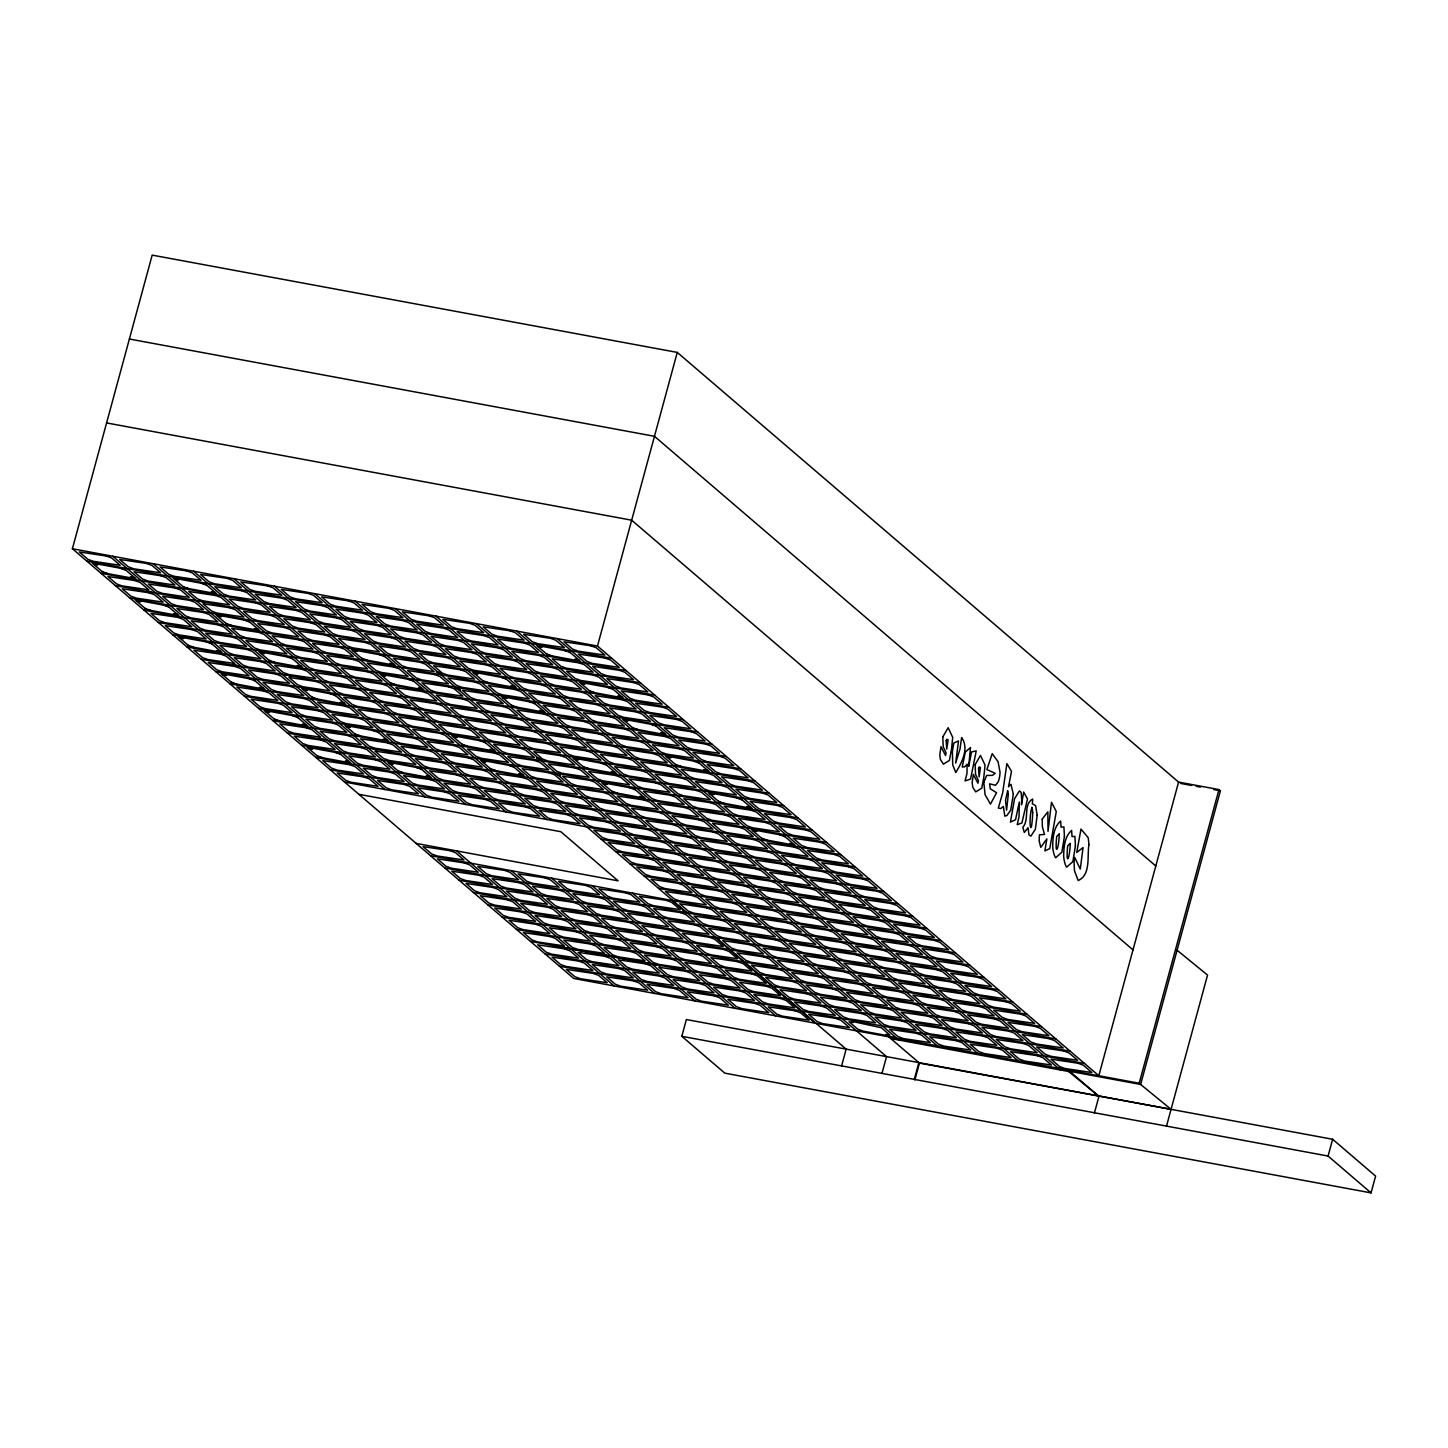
<?xml version="1.0" encoding="UTF-8"?>
<svg xmlns="http://www.w3.org/2000/svg" width="1448" height="1448" viewBox="0 0 1448 1448"><rect width="100%" height="100%" fill="white"/><g stroke="black" fill="none" stroke-linecap="round" stroke-linejoin="round"><path stroke-width="1.5" d="M1067.936 1070.977L1140.626 1084.461L1139.196 1083.231L573.734 978.468L72.4 548.756L152.185 255.119L677.266 352.407L1178.582 782.101L1218.981 789.576L1220.411 790.807L1140.626 1084.461L1171.07 1109.331L919.426 1063.104L885.904 1034.379L889.959 1035.121L881.361 1027.754L851.659 1021.293L853.089 1022.523L849.053 1021.763L857.632 1029.13L863.117 1031.121L887.353 1035.61M1178.582 782.101L1098.815 1075.737L597.481 646.043L677.266 352.407M681.827 1036.315L686.37 1019.537L1332.631 1139.268L1375.6 1176.102L1371.039 1192.88L724.796 1073.149L681.827 1036.315L1328.069 1156.047L1371.039 1192.88M841.596 1065.927L846.139 1049.13L314.741 593.662M881.977 1073.402L886.538 1056.624L355.14 601.155M914.303 1079.394L918.865 1062.615M914.865 1079.882L919.426 1063.104M1094.38 1113.132L1098.941 1096.353L1070.289 1071.81L890.792 1038.542M1139.196 1083.231L1218.981 789.576M1166.509 1126.11L1207.542 975.101L1177.097 950.214M1328.069 1156.047L1332.631 1139.268M129.379 339.013L654.46 436.301L1155.794 865.995M106.591 422.925L631.672 520.194L1133.006 949.888M72.4 548.756L597.481 646.043M86.717 561.046L611.798 658.333M93.631 564.249L97.668 564.991L96.238 563.761M125.94 570.24L120.474 568.25M174.412 579.218L178.448 579.96L177.018 578.729M206.72 585.191L201.254 583.218M537.932 646.568L541.968 647.31L540.538 646.08M570.24 652.541L564.774 650.568M102.229 571.616L107.695 573.589M134.537 577.589L130.501 576.847L131.931 578.078M183.009 586.585L188.475 588.558M215.318 592.558L211.281 591.816L212.711 593.046M546.511 653.935L551.996 655.908M578.838 659.908L574.784 659.166L576.232 660.397M101.052 573.317L626.133 670.605M115.369 585.589L640.45 682.877M1180.572 783.422L1191.65 785.486M1196.066 786.3L1200.501 787.115M1213.768 789.576L1220.411 790.807M129.687 597.879L654.768 695.149M136.601 601.083L140.637 601.825L139.207 600.594M168.909 607.056L163.443 605.083M217.381 616.052L221.417 616.794L219.987 615.563M249.689 622.025L244.223 620.052M580.901 683.402L584.938 684.144L583.508 682.913M613.21 689.375L607.744 687.402M145.198 608.45L150.664 610.423M177.507 614.423L173.47 613.681L174.9 614.911M225.978 623.4L231.445 625.391M258.287 629.391L254.251 628.649L255.681 629.88M589.481 690.768L594.965 692.741M621.807 696.741L617.771 695.999L619.201 697.23M144.022 610.151L669.103 707.439M352.878 650.767L356.914 651.51L355.484 650.297M385.186 656.759L379.72 654.786M474.039 673.211L478.093 673.972L476.645 672.741M506.366 679.202L500.881 677.23M361.475 658.134L366.941 660.107M393.784 664.125L389.747 663.383L391.177 664.596M482.636 680.578L488.121 682.569M514.945 686.569L510.909 685.827L512.339 687.058M158.339 622.423L683.42 719.71M172.674 634.695L697.737 731.982M179.57 637.898L183.606 638.659L182.177 637.428M211.879 643.889L206.412 641.916M260.35 652.867L264.387 653.627L262.957 652.396M292.659 658.858L287.193 656.885M381.53 675.329L385.566 676.071L384.136 674.84M413.838 681.302L408.372 679.329M502.691 697.773L506.728 698.515L505.298 697.303M535 703.764L529.534 701.791M623.871 720.217L627.907 720.977L626.477 719.746M656.179 726.208L650.713 724.235M188.168 645.265L193.634 647.256M220.476 651.256L216.44 650.514L217.87 651.745M268.948 660.234L274.414 662.225M301.256 666.225L297.22 665.483L298.65 666.714M390.109 682.696L395.594 684.669M422.436 688.669L418.4 687.927L419.829 689.158M511.289 705.14L516.755 707.113M543.597 711.131L539.561 710.371L540.991 711.601M632.468 727.584L637.934 729.575M664.777 733.575L660.74 732.833L662.17 734.064M186.991 646.985L712.072 744.272M201.308 659.256L726.389 756.544M215.643 671.528L740.706 768.816M222.54 674.732L226.576 675.492L225.146 674.261M254.848 680.723L249.382 678.75M303.32 689.701L307.356 690.461L305.926 689.23M335.628 695.692L330.162 693.719M666.84 757.051L670.876 757.811L669.447 756.58M699.149 763.042L693.683 761.069M231.137 682.099L236.603 684.09M263.446 688.09L259.409 687.347L260.839 688.578M311.917 697.067L317.384 699.04M344.226 703.058L340.19 702.316L341.619 703.529M675.438 764.417L680.904 766.39M707.746 770.408L703.71 769.666L705.14 770.879M229.96 683.818L755.041 781.087M244.278 696.09L769.359 793.377M453.134 736.706L457.188 737.466L455.74 736.236M485.46 742.697L479.976 740.724M574.313 759.168L578.349 759.91L576.919 758.68M606.621 765.141L601.155 763.168M461.731 744.073L467.215 746.046M494.039 750.064L490.003 749.322L491.433 750.535M582.911 766.517L588.377 768.508M615.219 772.508L611.183 771.766L612.613 772.997M258.613 708.362L783.694 805.649M265.509 711.565L269.545 712.326L268.115 711.095M297.817 717.556L292.351 715.584M346.289 726.534L350.326 727.276L348.896 726.063M378.598 732.525L373.132 730.552M709.81 793.884L713.846 794.626L712.416 793.414M742.118 799.875L736.652 797.902M274.106 718.932L279.573 720.905M306.415 724.923L302.379 724.181L303.808 725.394M354.887 733.901L360.353 735.874M387.195 739.892L383.159 739.15L384.589 740.362M718.407 801.251L723.873 803.224M750.716 807.242L746.679 806.5L748.109 807.712M272.93 720.651L798.011 817.921M481.786 761.268L485.822 762.01L484.392 760.779M514.094 767.259L508.628 765.268M602.965 783.712L607.002 784.454L605.572 783.241M635.274 789.703L629.808 787.73M490.383 768.635L495.849 770.608M522.692 774.608L518.656 773.865L520.085 775.096M611.563 791.079L617.029 793.052M643.871 797.07L639.835 796.309L641.265 797.54M287.247 732.923L812.328 830.211M301.582 745.195L826.663 842.483M308.478 748.399L312.515 749.141L311.085 747.928M340.805 754.39L335.321 752.417M389.259 763.368L393.295 764.11L391.865 762.897M421.585 769.359L416.101 767.386M752.779 830.718L756.815 831.46L755.385 830.247M785.087 836.709L779.621 834.736M317.076 755.766L322.542 757.738M349.384 761.757L345.348 760.996L346.778 762.227M397.856 770.734L403.322 772.707M430.165 776.725L426.128 775.965L427.558 777.196M761.376 838.084L766.843 840.057M793.685 844.075L789.649 843.315L791.079 844.546M315.899 757.467L840.98 854.754M330.234 769.757L855.297 867.026M344.552 782.029L869.633 879.316M358.869 794.3L560.829 831.713L618.115 880.837L416.173 843.406M601.21 839.207L883.95 891.588M615.545 851.478L898.285 903.86M629.862 863.768L912.602 916.15M644.197 876.04L926.919 928.421M658.514 888.312L941.254 940.693M430.49 855.696L955.571 952.983M444.826 867.967L969.889 965.255M459.143 880.239L984.224 977.527M473.46 892.529L998.541 989.799M487.795 904.801L1012.858 1002.088M502.112 917.073L1027.193 1014.36M516.429 929.345L1041.51 1026.632M530.475 941.381L1055.845 1038.922M545.082 953.906L1070.163 1051.194M559.399 966.178L1084.48 1063.466M888.203 1036.334L896.276 1037.836M1057.836 1067.773L1065.927 1069.276L1098.941 1096.353M557.082 638.568L1060.425 1069.982M516.701 631.075L1018.035 1060.787M476.301 623.599L977.635 1053.293M435.92 616.106L937.254 1045.818M395.521 608.631L898.864 1040.044M687.963 913.018L682.678 910.104L685.538 912.566M716.615 937.58L719.475 940.024L714.19 937.128M672.035 900.439L683.492 910.267M717.864 939.734L815.26 1023.211M274.36 586.187L546.511 819.441M632.45 893.108L775.676 1015.881M233.961 578.693L506.112 811.966M592.051 885.615L735.294 1008.387M193.58 571.218L465.731 804.473M551.67 878.14L651.365 963.59M652.215 964.332L694.895 1000.912M153.18 563.725L425.332 796.997M511.271 870.664L610.966 956.096M611.834 956.838L654.514 993.437M112.799 556.249L384.933 789.504M456.554 850.899L614.115 985.943M1032.714 812.437C1031.428 842.646 1027.935 820.31 1031.971 807.151L1032.714 812.437M967.101 764.363L966.993 773.504L965.02 780.961L970.576 779.06L976.224 750.897L971.572 751.928L968.712 766.318L970.486 747.53L965.255 752.091L962.25 767.024L964.64 766.825L967.101 764.363M1013.329 794.119L1010.74 810.138L1006.903 815.55L1004.822 816.129L1003.392 806.427L1000.858 808.545L998.324 808.147L1002.65 792.907L1006.903 763.621L1011.519 771.44L1008.478 786.825L1010.921 784.219L1013.329 794.119M1042.216 819.115L1042.361 826.645L1044.497 834.446L1039.411 834.79L1039.157 840.98L1040.786 847.351L1046.868 838.881L1044.877 850.845L1049.764 848.582L1056.28 811.532L1051.501 802.246L1048.026 831.405L1047.845 811.821L1042.216 819.115M1088.95 844.546C1086.923 856.094 1091.159 874.755 1078.181 880.547L1074.47 870.755L1074.054 862.139L1074.688 857.433L1080.28 869.053L1083.068 847.569L1076.733 852.456L1080.986 829.071L1088.244 837.777L1088.95 844.546M1008.315 794.228L1006.577 810.12L1005.527 800.364L1007.663 790.662L1008.315 794.228M942.775 736.96L943.227 746.679L946.069 752.87L945.562 755.512L940.983 746.679L939.788 754.987L940.458 759.603L943.39 764.146L949.399 760.453L951.463 749.557L952.712 737.394L948.15 727.711L942.775 736.96M975.119 764.689L975.572 774.409L978.432 780.599L977.907 783.241L973.346 774.409L972.133 782.716L972.803 787.332L975.735 791.875L981.762 788.183L983.807 777.286L985.056 765.123L980.495 755.44L975.119 764.689M1021.691 799.567L1021.474 804.798L1023.664 792.038L1027.483 798.988L1021.89 822.971L1017.184 824.708L1019.048 816.672L1019.302 802.065L1015.537 819.731L1010.433 822.084L1014.541 798.663L1019.483 790.898L1021.148 792.4L1021.691 799.567M1059.176 834.03C1059.303 846.827 1054.596 859.804 1056.678 836.419L1059.176 834.03M1070.144 843.442C1070.289 856.257 1065.565 869.216 1067.665 845.831L1070.144 843.442M1037.184 815.152L1035.374 829.215L1030.904 836.111L1028.967 834.953L1028.08 827.785L1024.315 832.437L1022.831 827.333C1029.836 819.242 1022.759 804.364 1032.75 799.061L1032.333 803.731L1035.61 805.685L1037.184 815.152M952.368 751.385L952.73 764.852L955.752 772.526C961.888 762.644 969.364 748.435 961.617 737.521L960.006 748.978L955.644 763.096L958.522 740.924L953.798 743.041L952.368 751.385M1064.425 836.419L1061.873 852.239L1055.574 857.795A30.806 11.602 -79.5 0 1 1052.696 846.754C1052.805 837.976 1053.547 827.116 1060.624 821.034L1061.058 827.188L1063.918 826.935L1064.425 836.419M1075.411 845.831L1072.859 861.651L1066.561 867.207A30.806 11.602 -79.5 0 1 1063.665 856.166C1063.791 847.388 1064.533 836.528 1071.611 830.446L1072.045 836.6L1074.905 836.347L1075.411 845.831M983.807 782.445L985.092 794.717L990.486 804.111L996.568 792.689L990.269 788.834L989.581 783.821L995.518 785.305L998.233 781.793A11.512 4.344 -79.5 0 0 1000.025 772.218L998.07 761.739L992.224 753.648L986.884 769.576L995.192 773.322L992.332 775.404L986.649 775.44L983.807 782.445M946.178 740.652L946.757 749.141L948.114 739.801L946.829 739.24L946.178 740.652M978.522 768.381L979.12 776.87L980.459 767.531L979.192 766.969L978.522 768.381M106.138 555.978L79.296 551.96L87.894 559.326L93.378 561.317L120.202 565.317L111.623 557.951L106.138 555.978M146.538 563.453L119.695 559.453L128.293 566.82L133.759 568.793L160.601 572.811L152.004 565.444L146.538 563.453M186.919 570.946L160.076 566.928L168.674 574.295L174.158 576.286L201 580.286L192.403 572.919L186.919 570.946M227.318 578.422L200.476 574.422L209.073 581.788L214.539 583.761L241.382 587.779L232.784 580.413L227.318 578.422M267.699 585.915L240.875 581.897L249.454 589.264L254.939 591.236L281.781 595.255L273.183 587.888L267.699 585.915M308.098 593.39L281.256 589.39L289.853 596.757L295.32 598.73L322.162 602.73L313.564 595.363L308.098 593.39M348.497 600.884L321.655 596.866L330.234 604.232L335.719 606.205L362.561 610.223L353.964 602.857L348.497 600.884M388.878 608.359L362.036 604.359L370.634 611.726L376.1 613.699L402.942 617.699L394.345 610.332L388.878 608.359M429.278 615.852L402.435 611.834L411.015 619.201L416.499 621.174L443.341 625.192L434.744 617.825L429.278 615.852M469.659 623.328L442.817 619.31L451.414 626.676L456.88 628.667L483.723 632.667L475.125 625.301L469.659 623.328M510.058 630.821L483.216 626.803L491.795 634.17L497.279 636.143L524.122 640.161L515.524 632.794L510.058 630.821M550.439 638.296L523.597 634.278L532.194 641.645L537.661 643.636L564.503 647.636L555.905 640.269L550.439 638.296M590.838 645.772L563.996 641.772L572.594 649.138L578.06 651.111L604.902 655.13L596.304 647.763L590.838 645.772M124.51 569.01L92.201 563.019L103.659 572.847L135.967 578.82L124.51 569.01M160.855 575.743L134.012 571.725L142.61 579.091L148.076 581.064L174.918 585.082L166.339 577.716L160.855 575.743M205.29 583.978L172.982 577.987L184.439 587.798L216.748 593.789L205.29 583.978M241.635 590.712L214.793 586.693L223.39 594.06L228.856 596.033L255.699 600.051L247.119 592.684L241.635 590.712M282.034 598.187L255.192 594.187L263.789 601.554L269.256 603.526L296.098 607.526L287.5 600.16L282.034 598.187M322.415 605.68L295.573 601.662L304.171 609.029L309.655 611.002L336.479 615.02L327.9 607.653L322.415 605.68M362.815 613.156L335.972 609.137L344.57 616.504L350.036 618.495L376.878 622.495L368.281 615.129L362.815 613.156M403.196 620.631L376.353 616.631L384.951 623.998L390.435 625.97L417.277 629.989L408.68 622.622L403.196 620.631M443.595 628.124L416.752 624.106L425.35 631.473L430.816 633.446L457.659 637.464L449.061 630.097L443.595 628.124M483.976 635.6L457.152 631.6L465.731 638.966L471.215 640.939L498.058 644.957L489.46 637.591L483.976 635.6M524.375 643.093L497.533 639.075L506.13 646.442L511.596 648.414L538.439 652.433L529.841 645.066L524.375 643.093M568.811 651.329L536.484 645.337L547.959 655.148L580.268 661.139L568.811 651.329M605.155 658.062L578.313 654.044L586.911 661.41L592.377 663.383L619.219 667.401L610.622 660.035L605.155 658.062M134.791 580.539L107.948 576.521L116.546 583.888L122.012 585.861L148.854 589.879L140.257 582.512L134.791 580.539M175.19 588.015L148.348 583.996L156.945 591.363L162.411 593.354L189.254 597.354L180.656 589.988L175.19 588.015M215.571 595.508L188.729 591.49L197.326 598.857L202.792 600.83L229.635 604.848L221.037 597.481L215.571 595.508M255.97 602.983L229.128 598.965L237.725 606.332L243.192 608.323L270.034 612.323L261.436 604.956L255.97 602.983M296.351 610.459L269.509 606.459L278.107 613.825L283.573 615.798L310.415 619.816L301.817 612.45L296.351 610.459M336.751 617.952L309.908 613.934L318.506 621.301L323.972 623.274L350.814 627.292L342.217 619.925L336.751 617.952M377.132 625.427L350.289 621.427L358.887 628.794L364.353 630.767L391.195 634.767L382.616 627.4L377.132 625.427M417.531 632.921L390.688 628.903L399.286 636.269L404.752 638.242L431.594 642.26L422.997 634.894L417.531 632.921M457.912 640.396L431.07 636.396L439.667 643.763L445.133 645.736L471.976 649.736L463.396 642.369L457.912 640.396M498.311 647.889L471.469 643.871L480.066 651.238L485.533 653.211L512.375 657.229L503.777 649.862L498.311 647.889M538.692 655.365L511.85 651.365L520.447 658.713L525.932 660.704L552.756 664.704L544.176 657.338L538.692 655.365M579.091 662.858L552.249 658.84L560.847 666.207L566.313 668.18L593.155 672.198L584.558 664.831L579.091 662.858M619.472 670.334L592.63 666.315L601.228 673.682L606.712 675.673L633.554 679.673L624.957 672.306L619.472 670.334M151.008 591.725L146.972 590.965L152.438 592.938L151.008 591.725M203.516 601.445L199.48 600.703L204.946 602.676L203.516 601.445M577.119 670.659L573.082 669.917L578.567 671.89L577.119 670.659M149.108 592.811L122.284 588.793L130.863 596.16L136.347 598.133L163.19 602.151L154.592 594.784L149.108 592.811M189.507 600.286L162.665 596.286L171.262 603.653L176.728 605.626L203.571 609.644L194.973 602.278L189.507 600.286M229.906 607.78L203.064 603.762L211.643 611.128L217.128 613.101L243.97 617.12L235.372 609.753L229.906 607.78M270.287 615.255L243.445 611.255L252.043 618.622L257.509 620.595L284.351 624.595L275.753 617.228L270.287 615.255M310.687 622.749L283.844 618.73L292.424 626.097L297.908 628.07L324.75 632.088L316.153 624.721L310.687 622.749M351.068 630.224L324.225 626.224L332.823 633.591L338.289 635.563L365.131 639.564L356.534 632.197L351.068 630.224M391.467 637.717L364.625 633.699L373.204 641.066L378.688 643.039L405.531 647.057L396.933 639.69L391.467 637.717M431.848 645.193L405.006 641.174L413.603 648.541L419.069 650.532L445.912 654.532L437.314 647.166L431.848 645.193M472.247 652.668L445.405 648.668L454.002 656.034L459.469 658.007L486.311 662.026L477.713 654.659L472.247 652.668M512.628 660.161L485.786 656.143L494.383 663.51L499.85 665.501L526.692 669.501L518.094 662.134L512.628 660.161M553.027 667.637L526.185 663.636L534.783 671.003L540.249 672.976L567.091 676.994L558.494 669.628L553.027 667.637M593.409 675.13L566.566 671.112L575.164 678.479L580.63 680.451L607.472 684.47L598.893 677.103L593.409 675.13M633.808 682.605L606.965 678.605L615.563 685.972L621.029 687.945L647.871 691.945L639.274 684.578L633.808 682.605M167.479 605.843L135.171 599.852L146.628 609.662L178.937 615.653L167.479 605.843M203.824 612.576L176.982 608.558L185.579 615.925L191.064 617.898L217.888 621.916L209.308 614.549L203.824 612.576M248.26 620.794L215.951 614.821L227.408 624.631L259.717 630.622L248.26 620.794M284.604 627.545L257.762 623.527L266.36 630.894L271.844 632.866L298.686 636.885L290.089 629.518L284.604 627.545M325.004 635.02L298.161 631.002L306.759 638.369L312.225 640.36L339.067 644.36L330.47 636.993L325.004 635.02M365.385 642.496L338.561 638.496L347.14 645.862L352.624 647.835L379.466 651.853L370.869 644.487L365.385 642.496M405.784 649.989L378.942 645.971L387.539 653.338L393.005 655.311L419.848 659.329L411.25 651.962L405.784 649.989M446.165 657.464L419.341 653.464L427.92 660.831L433.404 662.804L460.247 666.804L451.649 659.455L446.165 657.464M486.564 664.958L459.722 660.94L468.319 668.306L473.786 670.279L500.628 674.297L492.03 666.931L486.564 664.958M526.963 672.433L500.121 668.433L508.701 675.8L514.185 677.773L541.027 681.773L532.43 674.406L526.963 672.433M567.345 679.927L540.502 675.908L549.1 683.275L554.566 685.248L581.408 689.266L572.811 681.899L567.345 679.927M611.78 688.144L579.471 682.171L590.929 691.981L623.237 697.972L611.78 688.144M648.125 694.895L621.283 690.877L629.88 698.244L635.346 700.217L662.189 704.235L653.591 696.868L648.125 694.895M177.76 617.355L150.918 613.355L159.515 620.721L164.982 622.694L191.824 626.712L183.226 619.346L177.76 617.355M218.159 624.848L191.317 620.83L199.915 628.197L205.381 630.188L232.223 634.188L223.625 626.821L218.159 624.848M258.54 632.324L231.698 628.323L240.296 635.69L245.762 637.663L272.604 641.681L264.025 634.314L258.54 632.324M298.94 639.817L272.097 635.799L280.695 643.165L286.161 645.138L313.003 649.156L304.406 641.79L298.94 639.817M339.321 647.292L312.478 643.292L321.076 650.659L326.542 652.632L353.384 656.632L344.805 649.265L339.321 647.292M383.756 655.528L351.448 649.537L362.905 659.365L395.214 665.356L383.756 655.528M420.101 662.261L393.259 658.261L401.856 665.628L407.341 667.6L434.165 671.601L425.585 664.234L420.101 662.261M460.5 669.754L433.658 665.736L442.255 673.103L447.722 675.076L474.564 679.094L465.966 671.727L460.5 669.754M504.936 677.972L472.609 671.999L484.066 681.809L516.393 687.8L504.936 677.972M541.281 684.723L514.438 680.705L523.036 688.072L528.502 690.044L555.344 694.063L546.747 686.696L541.281 684.723M581.662 692.198L554.837 688.18L563.417 695.547L568.901 697.538L595.743 701.538L587.146 694.171L581.662 692.198M622.061 699.674L595.219 695.674L603.816 703.04L609.282 705.013L636.125 709.031L627.527 701.665L622.061 699.674M662.442 707.167L635.618 703.149L644.197 710.516L649.681 712.488L676.524 716.507L667.926 709.14L662.442 707.167M440.228 672.723L436.192 671.981L441.658 673.954L440.228 672.723M192.095 629.645L165.253 625.626L173.832 632.993L179.317 634.966L206.159 638.984L197.562 631.618L192.095 629.645M232.476 637.12L205.634 633.12L214.232 640.487L219.698 642.46L246.54 646.46L237.943 639.093L232.476 637.12M272.876 644.613L246.033 640.595L254.613 647.962L260.097 649.935L286.939 653.953L278.342 646.586L272.876 644.613M313.257 652.089L286.414 648.089L295.012 655.455L300.478 657.428L327.32 661.428L318.723 654.062L313.257 652.089M353.656 659.582L326.814 655.564L335.411 662.931L340.877 664.904L367.72 668.922L359.122 661.555L353.656 659.582M394.037 667.057L367.195 663.039L375.792 670.406L381.258 672.397L408.101 676.397L399.503 669.03L394.037 667.057M434.436 674.533L407.594 670.533L416.191 677.899L421.658 679.872L448.5 683.89L439.902 676.524L434.436 674.533M474.817 682.026L447.975 678.008L456.572 685.375L462.039 687.347L488.881 691.366L480.302 683.999L474.817 682.026M515.216 689.501L488.374 685.501L496.972 692.868L502.438 694.841L529.28 698.859L520.683 691.492L515.216 689.501M555.598 696.995L528.755 692.977L537.353 700.343L542.819 702.316L569.661 706.334L561.082 698.968L555.598 696.995M595.997 704.47L569.154 700.47L577.752 707.837L583.218 709.81L610.061 713.81L601.463 706.443L595.997 704.47M636.378 711.964L609.536 707.945L618.133 715.312L623.617 717.285L650.442 721.303L641.862 713.936L636.378 711.964M676.777 719.439L649.935 715.439L658.532 722.805L663.999 724.778L690.841 728.778L682.243 721.412L676.777 719.439M210.449 642.659L178.14 636.686L189.597 646.496L221.906 652.487L210.449 642.659M246.793 649.41L219.969 645.392L228.549 652.758L234.033 654.731L260.875 658.75L252.278 651.383L246.793 649.41M291.229 657.627L258.921 651.654L270.378 661.465L302.686 667.456L291.229 657.627M327.574 664.361L300.75 660.36L309.329 667.727L314.813 669.7L341.656 673.718L333.058 666.351L327.574 664.361M367.973 671.854L341.131 667.836L349.728 675.202L355.194 677.175L382.037 681.194L373.439 673.827L367.973 671.854M412.409 680.089L380.082 674.098L391.557 683.927L423.866 689.9L412.409 680.089M448.753 686.823L421.911 682.804L430.509 690.171L435.975 692.144L462.817 696.162L454.219 688.796L448.753 686.823M458.853 688.687L454.817 687.945L460.283 689.918L458.853 688.687M489.153 694.298L462.31 690.298L470.89 697.664L476.374 699.637L503.216 703.638L494.619 696.271L489.153 694.298M533.57 702.533L501.261 696.542L512.719 706.371L545.027 712.362L533.57 702.533M569.933 709.267L543.091 705.266L551.688 712.615L557.154 714.606L583.996 718.606L575.399 711.24L569.933 709.267M610.314 716.76L583.472 712.742L592.069 720.109L597.535 722.081L624.378 726.1L615.78 718.733L610.314 716.76M654.749 724.977L622.441 719.004L633.898 728.815L666.207 734.806L654.749 724.977M691.094 731.711L664.252 727.711L672.849 735.077L678.316 737.05L705.158 741.068L696.579 733.702L691.094 731.711M220.73 654.188L193.887 650.188L202.485 657.555L207.951 659.528L234.793 663.546L226.214 656.179L220.73 654.188M261.129 661.682L234.286 657.664L242.884 665.03L248.35 667.003L275.192 671.021L266.595 663.655L261.129 661.682M301.51 669.157L274.668 665.157L283.265 672.524L288.749 674.496L315.574 678.497L306.994 671.13L301.51 669.157M341.909 676.65L315.067 672.632L323.664 679.999L329.13 681.972L355.973 685.99L347.375 678.623L341.909 676.65M382.29 684.126L355.448 680.126L364.045 687.492L369.53 689.465L396.354 693.465L387.774 686.099L382.29 684.126M422.689 691.619L395.847 687.601L404.445 694.968L409.911 696.941L436.753 700.959L428.156 693.592L422.689 691.619M463.07 699.094L436.246 695.076L444.826 702.443L450.31 704.434L477.152 708.434L468.555 701.067L463.07 699.094M503.47 706.57L476.627 702.57L485.225 709.936L490.691 711.909L517.533 715.927L508.936 708.561L503.47 706.57M543.851 714.063L517.026 710.045L525.606 717.412L531.09 719.403L557.933 723.403L549.335 716.036L543.851 714.063M584.25 721.538L557.408 717.538L566.005 724.905L571.471 726.878L598.314 730.896L589.716 723.529L584.25 721.538M624.649 729.032L597.807 725.014L606.386 732.38L611.87 734.353L638.713 738.371L630.115 731.005L624.649 729.032M665.03 736.507L638.188 732.507L646.785 739.874L652.252 741.847L679.094 745.847L670.496 738.48L665.03 736.507M705.429 744L678.587 739.982L687.166 747.349L692.651 749.322L719.493 753.34L710.896 745.973L705.429 744M236.947 665.374L232.911 664.632L238.377 666.605L236.947 665.374M289.455 675.112L285.419 674.352L290.885 676.343L289.455 675.112M663.075 744.326L659.039 743.584L664.505 745.557L663.075 744.326M235.065 666.478L208.222 662.46L216.82 669.827L222.286 671.8L249.128 675.818L240.531 668.451L235.065 666.478M275.446 673.954L248.603 669.953L257.201 677.302L262.667 679.293L289.51 683.293L280.912 675.926L275.446 673.954M315.845 681.447L289.003 677.429L297.6 684.795L303.066 686.768L329.909 690.786L321.311 683.42L315.845 681.447M356.226 688.922L329.384 684.904L337.981 692.271L343.447 694.262L370.29 698.262L361.71 690.895L356.226 688.922M396.625 696.398L369.783 692.397L378.381 699.764L383.847 701.737L410.689 705.755L402.091 698.389L396.625 696.398M437.006 703.891L410.164 699.873L418.762 707.239L424.228 709.212L451.07 713.231L442.491 705.864L437.006 703.891M477.406 711.366L450.563 707.366L459.161 714.733L464.627 716.706L491.469 720.706L482.872 713.357L477.406 711.366M517.787 718.86L490.944 714.841L499.542 722.208L505.026 724.181L531.85 728.199L523.271 720.832L517.787 718.86M558.186 726.335L531.344 722.335L539.941 729.702L545.407 731.674L572.25 735.674L563.652 728.308L558.186 726.335M598.567 733.828L571.725 729.81L580.322 737.177L585.807 739.15L612.631 743.168L604.051 735.801L598.567 733.828M638.966 741.304L612.124 737.304L620.721 744.67L626.188 746.643L653.03 750.643L644.432 743.276L638.966 741.304M679.347 748.797L652.523 744.779L661.102 752.146L666.587 754.118L693.429 758.137L684.832 750.77L679.347 748.797M719.746 756.272L692.904 752.254L701.502 759.621L706.968 761.612L733.81 765.612L725.213 758.245L719.746 756.272M253.418 679.492L221.11 673.519L232.567 683.329L264.875 689.32L253.418 679.492M289.781 686.225L262.939 682.225L271.518 689.592L277.002 691.565L303.845 695.583L295.247 688.216L289.781 686.225M334.198 694.461L301.89 688.47L313.347 698.298L345.656 704.289L334.198 694.461M370.561 701.194L343.719 697.194L352.298 704.561L357.783 706.534L384.625 710.534L376.028 703.167L370.561 701.194M410.942 708.687L384.1 704.669L392.698 712.036L398.164 714.009L425.006 718.027L416.409 710.66L410.942 708.687M451.342 716.163L424.499 712.163L433.097 719.529L438.563 721.502L465.405 725.502L456.808 718.136L451.342 716.163M491.723 723.656L464.88 719.638L473.478 727.005L478.944 728.978L505.786 732.996L497.189 725.629L491.723 723.656M532.122 731.131L505.28 727.113L513.877 734.48L519.343 736.471L546.186 740.471L537.588 733.104L532.122 731.131M572.503 738.625L545.661 734.607L554.258 741.973L559.724 743.946L586.567 747.964L577.987 740.598L572.503 738.625M612.902 746.1L586.06 742.082L594.657 749.449L600.124 751.44L626.966 755.44L618.368 748.073L612.902 746.1M653.283 753.575L626.441 749.575L635.039 756.942L640.505 758.915L667.347 762.933L658.768 755.566L653.283 753.575M697.719 761.811L665.41 755.82L676.868 765.648L709.176 771.639L697.719 761.811M734.064 768.544L707.221 764.544L715.819 771.911L721.303 773.884L748.127 777.884L739.548 770.517L734.064 768.544M263.699 691.022L236.857 687.022L245.454 694.388L250.938 696.361L277.763 700.361L269.183 692.995L263.699 691.022M304.098 698.515L277.256 694.497L285.853 701.864L291.32 703.837L318.162 707.855L309.564 700.488L304.098 698.515M344.479 705.99L317.655 701.99L326.234 709.357L331.719 711.33L358.561 715.33L349.964 707.963L344.479 705.99M384.878 713.484L358.036 709.466L366.634 716.832L372.1 718.805L398.942 722.824L390.345 715.457L384.878 713.484M425.26 720.959L398.435 716.941L407.015 724.308L412.499 726.299L439.341 730.299L430.744 722.932L425.26 720.959M465.659 728.434L438.816 724.434L447.414 731.801L452.88 733.774L479.722 737.792L471.125 730.426L465.659 728.434M506.058 735.928L479.216 731.91L487.795 739.276L493.279 741.249L520.122 745.268L511.524 737.901L506.058 735.928M546.439 743.403L519.597 739.403L528.194 746.77L533.66 748.743L560.503 752.761L551.905 745.394L546.439 743.403M586.838 750.897L559.996 746.878L568.575 754.245L574.06 756.218L600.902 760.236L592.304 752.87L586.838 750.897M627.219 758.372L600.377 754.372L608.975 761.739L614.441 763.711L641.283 767.712L632.686 760.345L627.219 758.372M667.619 765.865L640.776 761.847L649.374 769.214L654.84 771.187L681.682 775.205L673.085 767.838L667.619 765.865M708 773.341L681.157 769.341L689.755 776.707L695.221 778.68L722.063 782.68L713.466 775.314L708 773.341M748.399 780.834L721.557 776.816L730.154 784.183L735.62 786.155L762.462 790.174L753.865 782.807L748.399 780.834M278.034 703.312L251.192 699.294L259.789 706.66L265.256 708.633L292.098 712.651L283.5 705.285L278.034 703.312M318.415 710.787L291.573 706.769L300.17 714.136L305.637 716.126L332.479 720.127L323.899 712.76L318.415 710.787M358.814 718.262L331.972 714.262L340.57 721.629L346.036 723.602L372.878 727.62L364.281 720.253L358.814 718.262M399.196 725.756L372.353 721.738L380.951 729.104L386.435 731.077L413.259 735.095L404.68 727.729L399.196 725.756M439.595 733.231L412.752 729.231L421.35 736.598L426.816 738.571L453.658 742.571L445.061 735.204L439.595 733.231M484.03 741.466L451.704 735.475L463.161 745.304L495.488 751.295L484.03 741.466M520.375 748.2L493.533 744.2L502.13 751.566L507.596 753.539L534.439 757.539L525.841 750.173L520.375 748.2M560.756 755.693L533.914 751.675L542.511 759.042L547.996 761.014L574.838 765.033L566.24 757.666L560.756 755.693M605.192 763.911L572.883 757.938L584.34 767.748L616.649 773.739L605.192 763.911M641.536 770.662L614.712 766.644L623.292 774.01L628.776 775.983L655.618 780.001L647.021 772.635L641.536 770.662M681.936 778.137L655.093 774.119L663.691 781.486L669.157 783.477L695.999 787.477L687.402 780.11L681.936 778.137M722.335 785.612L695.493 781.612L704.072 788.979L709.556 790.952L736.399 794.97L727.801 787.603L722.335 785.612M762.716 793.106L735.874 789.088L744.471 796.454L749.937 798.427L776.78 802.445L768.182 795.079L762.716 793.106M540.502 758.661L536.466 757.919L541.932 759.892L540.502 758.661M296.387 716.326L264.079 710.335L275.536 720.163L307.845 726.154L296.387 716.326M332.75 723.059L305.908 719.059L314.506 726.425L319.972 728.398L346.814 732.398L338.217 725.032L332.75 723.059M377.168 731.294L344.859 725.303L356.317 735.131L388.625 741.123L377.168 731.294M413.531 738.028L386.688 734.027L395.286 741.394L400.752 743.367L427.594 747.367L418.997 740L413.531 738.028M453.912 745.521L427.07 741.503L435.667 748.869L441.133 750.842L467.976 754.861L459.396 747.494L453.912 745.521M494.311 752.996L467.469 748.978L476.066 756.345L481.532 758.336L508.375 762.336L499.777 754.969L494.311 752.996M534.692 760.471L507.85 756.471L516.447 763.838L521.914 765.811L548.756 769.829L540.176 762.462L534.692 760.471M575.091 767.965L548.249 763.947L556.846 771.313L562.313 773.304L589.155 777.304L580.558 769.938L575.091 767.965M615.472 775.44L588.63 771.44L597.228 778.807L602.694 780.78L629.536 784.798L620.957 777.431L615.472 775.44M655.872 782.934L629.029 778.915L637.627 786.282L643.093 788.255L669.935 792.273L661.338 784.906L655.872 782.934M696.253 790.409L669.41 786.409L678.008 793.776L683.492 795.748L710.316 799.749L701.737 792.382L696.253 790.409M740.688 798.644L708.38 792.653L719.837 802.482L752.146 808.473L740.688 798.644M777.033 805.378L750.191 801.378L758.788 808.744L764.273 810.717L791.115 814.717L782.517 807.351L777.033 805.378M306.668 727.855L279.844 723.855L288.423 731.204L293.908 733.195L320.75 737.195L312.153 729.828L306.668 727.855M347.067 735.349L320.225 731.331L328.823 738.697L334.289 740.67L361.131 744.688L352.534 737.322L347.067 735.349M387.467 742.824L360.624 738.806L369.204 746.173L374.688 748.164L401.53 752.164L392.933 744.797L387.467 742.824M427.848 750.299L401.006 746.299L409.603 753.666L415.069 755.639L441.912 759.657L433.314 752.29L427.848 750.299M468.247 757.793L441.405 753.774L449.984 761.141L455.468 763.114L482.311 767.132L473.713 759.766L468.247 757.793M512.664 766.028L480.356 760.037L491.813 769.865L524.122 775.838L512.664 766.028M549.027 772.761L522.185 768.743L530.783 776.11L536.249 778.083L563.091 782.101L554.494 774.734L549.027 772.761M559.127 774.626L555.073 773.884L560.557 775.856L559.127 774.626M589.408 780.237L562.566 776.237L571.164 783.603L576.63 785.576L603.472 789.576L594.875 782.21L589.408 780.237M633.844 788.472L601.535 782.481L612.993 792.309L645.301 798.301L633.844 788.472M670.189 795.205L643.346 791.205L651.944 798.572L657.41 800.545L684.252 804.545L675.655 797.178L670.189 795.205M710.588 802.699L683.746 798.681L692.343 806.047L697.809 808.02L724.652 812.038L716.054 804.672L710.588 802.699M750.969 810.174L724.127 806.156L732.724 813.523L738.19 815.514L765.033 819.514L756.453 812.147L750.969 810.174M791.368 817.649L764.526 813.649L773.123 821.016L778.59 822.989L805.432 827.007L796.834 819.64L791.368 817.649M322.886 739.041L318.85 738.299L324.316 740.272L322.886 739.041M375.394 748.761L371.358 748.019L376.824 749.992L375.394 748.761M749.014 817.993L744.978 817.251L750.444 819.224L749.014 817.993M321.003 740.127L294.161 736.127L302.759 743.494L308.225 745.467L335.067 749.485L326.47 742.118L321.003 740.127M361.385 747.62L334.542 743.602L343.14 750.969L348.624 752.942L375.448 756.96L366.869 749.593L361.385 747.62M401.784 755.096L374.942 751.096L383.539 758.462L389.005 760.435L415.848 764.435L407.25 757.069L401.784 755.096M442.165 762.589L415.323 758.571L423.92 765.938L429.404 767.911L456.247 771.929L447.649 764.562L442.165 762.589M482.564 770.064L455.722 766.064L464.319 773.431L469.786 775.404L496.628 779.404L488.03 772.037L482.564 770.064M522.945 777.558L496.121 773.54L504.7 780.906L510.185 782.879L537.027 786.898L528.429 779.531L522.945 777.558M563.344 785.033L536.502 781.015L545.1 788.382L550.566 790.373L577.408 794.373L568.811 787.006L563.344 785.033M603.744 792.527L576.901 788.508L585.481 795.875L590.965 797.848L617.807 801.866L609.21 794.5L603.744 792.527M644.125 800.002L617.282 795.984L625.88 803.35L631.346 805.341L658.188 809.341L649.591 801.975L644.125 800.002M684.524 807.477L657.682 803.477L666.261 810.844L671.745 812.817L698.588 816.835L689.99 809.468L684.524 807.477M724.905 814.971L698.063 810.952L706.66 818.319L712.126 820.292L738.969 824.31L730.371 816.944L724.905 814.971M765.304 822.446L738.462 818.446L747.059 825.812L752.526 827.785L779.368 831.786L770.77 824.419L765.304 822.446M805.685 829.939L778.843 825.921L787.441 833.288L792.907 835.261L819.749 839.279L811.151 831.912L805.685 829.939M339.357 753.159L307.048 747.168L318.506 756.996L350.814 762.987L339.357 753.159M375.72 759.892L348.877 755.892L357.475 763.259L362.941 765.232L389.784 769.232L381.186 761.865L375.72 759.892M420.137 768.128L387.829 762.137L399.286 771.965L431.613 777.956L420.137 768.128M456.5 774.861L429.658 770.843L438.255 778.21L443.722 780.201L470.564 784.201L461.966 776.834L456.5 774.861M496.881 782.336L470.039 778.336L478.636 785.703L484.103 787.676L510.945 791.694L502.366 784.327L496.881 782.336M537.28 789.83L510.438 785.812L519.036 793.178L524.502 795.151L551.344 799.169L542.747 791.803L537.28 789.83M577.661 797.305L550.819 793.305L559.417 800.672L564.901 802.644L591.725 806.663L583.146 799.296L577.661 797.305M618.061 804.798L591.218 800.78L599.816 808.147L605.282 810.12L632.124 814.138L623.527 806.771L618.061 804.798M658.442 812.274L631.6 808.274L640.197 815.64L645.681 817.613L672.524 821.613L663.926 814.247L658.442 812.274M698.841 819.767L671.999 815.749L680.596 823.116L686.062 825.089L712.905 829.107L704.307 821.74L698.841 819.767M739.222 827.242L712.398 823.242L720.977 830.609L726.462 832.582L753.304 836.582L744.706 829.215L739.222 827.242M783.658 835.478L751.349 829.487L762.806 839.315L795.115 845.306L783.658 835.478M820.021 842.211L793.178 838.193L801.758 845.56L807.242 847.551L834.084 851.551L825.487 844.184L820.021 842.211M349.656 764.689L322.813 760.671L331.393 768.037L336.877 770.028L363.719 774.028L355.122 766.662L349.656 764.689M390.037 772.164L363.195 768.164L371.792 775.531L377.258 777.504L404.101 781.522L395.503 774.155L390.037 772.164M430.436 779.658L403.594 775.639L412.191 783.006L417.658 784.979L444.5 788.997L435.902 781.63L430.436 779.658M470.817 787.133L443.975 783.133L452.572 790.499L458.039 792.472L484.881 796.472L476.283 789.106L470.817 787.133M511.216 794.626L484.374 790.608L492.972 797.975L498.438 799.948L525.28 803.966L516.683 796.599L511.216 794.626M551.597 802.101L524.755 798.101L533.353 805.468L538.819 807.441L565.661 811.441L557.064 804.074L551.597 802.101M591.997 809.595L565.154 805.577L573.752 812.943L579.218 814.916L606.06 818.934L597.463 811.568L591.997 809.595M632.378 817.07L605.536 813.07L614.133 820.419L619.599 822.41L646.442 826.41L637.862 819.043L632.378 817.07M672.777 824.564L645.935 820.545L654.532 827.912L659.998 829.885L686.841 833.903L678.243 826.536L672.777 824.564M713.158 832.039L686.316 828.021L694.913 835.387L700.38 837.378L727.222 841.379L718.642 834.012L713.158 832.039M753.557 839.514L726.715 835.514L735.312 842.881L740.779 844.854L767.621 848.872L759.024 841.505L753.557 839.514M793.938 847.008L767.096 842.989L775.694 850.356L781.178 852.329L808.002 856.347L799.423 848.981L793.938 847.008M834.338 854.483L807.495 850.483L816.093 857.85L821.559 859.822L848.401 863.822L839.804 856.474L834.338 854.483M363.973 776.961L337.131 772.961L345.728 780.327L351.194 782.3L378.037 786.3L369.439 778.934L363.973 776.961M404.354 784.454L377.53 780.436L386.109 787.803L391.594 789.775L418.436 793.794L409.838 786.427L404.354 784.454M444.753 791.929L417.911 787.929L426.508 795.296L431.975 797.269L458.817 801.269L450.219 793.902L444.753 791.929M485.152 799.423L458.31 795.404L466.889 802.771L472.374 804.744L499.216 808.762L490.619 801.396L485.152 799.423M525.534 806.898L498.691 802.88L507.289 810.246L512.755 812.238L539.597 816.238L531 808.871L525.534 806.898M565.933 814.391L539.09 810.373L547.67 817.74L553.154 819.713L579.996 823.731L571.399 816.364L565.933 814.391M606.314 821.867L579.471 817.849L588.069 825.215L593.535 827.206L620.378 831.206L611.78 823.84L606.314 821.867M646.713 829.342L619.871 825.342L628.468 832.709L633.934 834.682L660.777 838.7L652.179 831.333L646.713 829.342M687.094 836.835L660.252 832.817L668.849 840.184L674.316 842.157L701.158 846.175L692.56 838.808L687.094 836.835M727.493 844.311L700.651 840.311L709.249 847.677L714.715 849.65L741.557 853.65L732.96 846.284L727.493 844.311M767.874 851.804L741.032 847.786L749.63 855.153L755.096 857.126L781.938 861.144L773.341 853.777L767.874 851.804M808.274 859.279L781.431 855.279L790.029 862.646L795.495 864.619L822.337 868.619L813.74 861.252L808.274 859.279M848.655 866.773L821.812 862.755L830.41 870.121L835.876 872.094L862.718 876.112L854.139 868.746L848.655 866.773M620.631 834.139L593.807 830.138L602.386 837.505L607.87 839.478L634.713 843.478L626.115 836.111L620.631 834.139M661.03 841.632L634.188 837.614L642.785 844.98L648.251 846.953L675.094 850.971L666.496 843.605L661.03 841.632M701.429 849.107L674.587 845.107L683.166 852.474L688.651 854.447L715.493 858.447L706.896 851.08L701.429 849.107M741.81 856.601L714.968 852.582L723.566 859.949L729.032 861.922L755.874 865.94L747.277 858.574L741.81 856.601M782.21 864.076L755.367 860.058L763.947 867.424L769.431 869.415L796.273 873.416L787.676 866.049L782.21 864.076M822.591 871.551L795.748 867.551L804.346 874.918L809.812 876.891L836.654 880.909L828.057 873.542L822.591 871.551M862.99 879.045L836.148 875.026L844.745 882.393L850.211 884.366L877.054 888.384L868.456 881.018L862.99 879.045M634.966 846.428L608.124 842.41L616.721 849.777L622.188 851.75L649.03 855.768L640.432 848.401L634.966 846.428M675.347 853.904L648.505 849.886L657.102 857.252L662.587 859.243L689.411 863.243L680.832 855.877L675.347 853.904M715.746 861.379L688.904 857.379L697.502 864.746L702.968 866.719L729.81 870.737L721.213 863.37L715.746 861.379M756.128 868.872L729.285 864.854L737.883 872.221L743.367 874.194L770.209 878.212L761.612 870.845L756.128 868.872M796.527 876.348L769.684 872.348L778.282 879.714L783.748 881.687L810.59 885.687L801.993 878.321L796.527 876.348M836.908 883.841L810.084 879.823L818.663 887.19L824.147 889.163L850.99 893.181L842.392 885.814L836.908 883.841M877.307 891.316L850.465 887.316L859.062 894.683L864.528 896.656L891.371 900.656L882.773 893.289L877.307 891.316M649.283 858.7L622.441 854.682L631.038 862.049L636.505 864.022L663.347 868.04L654.749 860.673L649.283 858.7M689.682 866.176L662.84 862.175L671.438 869.542L676.904 871.515L703.746 875.515L695.149 868.148L689.682 866.176M730.064 873.669L703.221 869.651L711.819 877.017L717.285 878.99L744.127 883.009L735.548 875.642L730.064 873.669M770.463 881.144L743.62 877.144L752.218 884.511L757.684 886.484L784.526 890.484L775.929 883.117L770.463 881.144M810.844 888.638L784.001 884.619L792.599 891.986L798.065 893.959L824.908 897.977L816.328 890.611L810.844 888.638M851.243 896.113L824.401 892.095L832.998 899.461L838.464 901.452L865.307 905.452L856.709 898.086L851.243 896.113M891.624 903.588L864.782 899.588L873.379 906.955L878.864 908.928L905.688 912.946L897.108 905.579L891.624 903.588M663.618 870.972L636.776 866.972L645.356 874.321L650.84 876.312L677.682 880.312L669.085 872.945L663.618 870.972M704 878.465L677.157 874.447L685.755 881.814L691.221 883.787L718.063 887.805L709.466 880.438L704 878.465M744.399 885.941L717.556 881.923L726.154 889.289L731.62 891.28L758.462 895.28L749.865 887.914L744.399 885.941M784.78 893.416L757.938 889.416L766.535 896.783L772.001 898.756L798.844 902.774L790.246 895.407L784.78 893.416M825.179 900.909L798.337 896.891L806.934 904.258L812.4 906.231L839.243 910.249L830.645 902.882L825.179 900.909M865.56 908.385L838.718 904.385L847.315 911.751L852.781 913.724L879.624 917.724L871.026 910.376L865.56 908.385M905.959 915.878L879.117 911.86L887.715 919.227L893.181 921.2L920.023 925.218L911.426 917.851L905.959 915.878M677.936 883.244L651.093 879.244L659.691 886.61L665.157 888.583L691.999 892.601L683.402 885.235L677.936 883.244M718.317 890.737L691.492 886.719L700.072 894.086L705.556 896.059L732.398 900.077L723.801 892.71L718.317 890.737M758.716 898.212L731.874 894.212L740.471 901.579L745.937 903.552L772.779 907.552L764.182 900.185L758.716 898.212M799.115 905.706L772.273 901.688L780.852 909.054L786.336 911.027L813.179 915.046L804.581 907.679L799.115 905.706M839.496 913.181L812.654 909.181L821.251 916.548L826.717 918.521L853.56 922.521L844.962 915.154L839.496 913.181M879.895 920.675L853.053 916.656L861.632 924.023L867.117 925.996L893.959 930.014L885.361 922.648L879.895 920.675M920.276 928.15L893.434 924.132L902.032 931.498L907.498 933.489L934.34 937.49L925.743 930.123L920.276 928.15M449.912 850.628L423.069 846.609L431.667 853.976L437.133 855.967L463.975 859.967L455.378 852.601L449.912 850.628M692.253 895.534L665.41 891.516L674.008 898.882L679.474 900.855L706.316 904.873L697.737 897.507L692.253 895.534M732.652 903.009L705.809 899.009L714.407 906.376L719.873 908.349L746.716 912.349L738.118 904.982L732.652 903.009M773.033 910.502L746.191 906.484L754.788 913.851L760.272 915.824L787.097 919.842L778.517 912.475L773.033 910.502M813.432 917.978L786.59 913.96L795.187 921.326L800.654 923.317L827.496 927.317L818.898 919.951L813.432 917.978M853.813 925.453L826.971 921.453L835.568 928.82L841.053 930.793L867.895 934.811L859.298 927.444L853.813 925.453M894.212 932.946L867.37 928.928L875.968 936.295L881.434 938.268L908.276 942.286L899.679 934.919L894.212 932.946M934.594 940.422L907.769 936.422L916.349 943.788L921.833 945.761L948.675 949.779L940.078 942.413L934.594 940.422M464.247 862.899L437.405 858.899L445.984 866.266L451.468 868.239L478.311 872.239L469.713 864.872L464.247 862.899M504.628 870.393L477.786 866.375L486.383 873.741L491.849 875.714L518.692 879.732L510.094 872.366L504.628 870.393M545.027 877.868L518.185 873.868L526.764 881.235L532.249 883.208L559.091 887.208L550.493 879.841L545.027 877.868M585.408 885.361L558.566 881.343L567.164 888.71L572.63 890.683L599.472 894.701L590.875 887.334L585.408 885.361M625.808 892.837L598.965 888.819L607.545 896.185L613.029 898.176L639.871 902.176L631.274 894.81L625.808 892.837M666.189 900.33L639.346 896.312L647.944 903.679L653.41 905.652L680.252 909.67L671.655 902.303L666.189 900.33M706.588 907.806L679.745 903.787L688.343 911.154L693.809 913.145L720.651 917.145L712.054 909.778L706.588 907.806M746.969 915.281L720.127 911.281L728.724 918.647L734.19 920.62L761.033 924.639L752.435 917.272L746.969 915.281M787.368 922.774L760.526 918.756L769.123 926.123L774.59 928.096L801.432 932.114L792.834 924.747L787.368 922.774M827.749 930.25L800.907 926.249L809.504 933.616L814.971 935.589L841.813 939.589L833.234 932.222L827.749 930.25M868.148 937.743L841.306 933.725L849.904 941.091L855.37 943.064L882.212 947.082L873.615 939.716L868.148 937.743M908.529 945.218L881.687 941.218L890.285 948.585L895.751 950.558L922.593 954.558L914.014 947.191L908.529 945.218M948.929 952.712L922.086 948.693L930.684 956.06L936.15 958.033L962.992 962.051L954.395 954.685L948.929 952.712M478.564 875.189L451.722 871.171L460.319 878.538L465.785 880.511L492.628 884.529L484.03 877.162L478.564 875.189M518.945 882.665L492.103 878.646L500.7 886.013L506.185 888.004L533.027 892.004L524.429 884.638L518.945 882.665M559.344 890.14L532.502 886.14L541.1 893.506L546.566 895.479L573.408 899.498L564.811 892.131L559.344 890.14M599.725 897.633L572.901 893.615L581.481 900.982L586.965 902.955L613.807 906.973L605.21 899.606L599.725 897.633M640.125 905.109L613.282 901.109L621.88 908.475L627.346 910.448L654.188 914.466L645.591 907.1L640.125 905.109M680.524 912.602L653.682 908.584L662.261 915.951L667.745 917.923L694.587 921.942L685.99 914.575L680.524 912.602M720.905 920.077L694.063 916.077L702.66 923.444L708.126 925.417L734.969 929.417L726.371 922.05L720.905 920.077M761.304 927.571L734.462 923.553L743.041 930.919L748.526 932.892L775.368 936.91L766.77 929.544L761.304 927.571M801.685 935.046L774.843 931.046L783.44 938.413L788.907 940.385L815.749 944.386L807.151 937.019L801.685 935.046M842.084 942.539L815.242 938.521L823.822 945.888L829.306 947.861L856.148 951.879L847.551 944.512L842.084 942.539M882.466 950.015L855.623 945.996L864.221 953.363L869.687 955.354L896.529 959.354L887.932 951.988L882.466 950.015M922.865 957.508L896.022 953.49L904.62 960.857L910.086 962.83L936.928 966.848L928.331 959.481L922.865 957.508M963.246 964.983L936.404 960.965L945.001 968.332L950.467 970.323L977.31 974.323L968.712 966.956L963.246 964.983M492.881 887.461L466.039 883.443L474.636 890.81L480.103 892.783L506.945 896.801L498.365 889.434L492.881 887.461M533.28 894.936L506.438 890.936L515.036 898.303L520.502 900.276L547.344 904.276L538.746 896.909L533.28 894.936M573.661 902.43L546.819 898.412L555.417 905.778L560.883 907.751L587.725 911.769L579.146 904.403L573.661 902.43M614.061 909.905L587.218 905.905L595.816 913.272L601.282 915.245L628.124 919.245L619.527 911.878L614.061 909.905M654.442 917.399L627.599 913.38L636.197 920.747L641.681 922.72L668.505 926.738L659.926 919.371L654.442 917.399M694.841 924.874L667.999 920.874L676.596 928.222L682.062 930.213L708.905 934.213L700.307 926.847L694.841 924.874M735.222 932.367L708.38 928.349L716.977 935.716L722.462 937.689L749.304 941.707L740.706 934.34L735.222 932.367M775.621 939.842L748.779 935.824L757.376 943.191L762.843 945.182L789.685 949.182L781.087 941.815L775.621 939.842M816.002 947.318L789.178 943.318L797.758 950.684L803.242 952.657L830.084 956.675L821.487 949.309L816.002 947.318M856.401 954.811L829.559 950.793L838.157 958.16L843.623 960.133L870.465 964.151L861.868 956.784L856.401 954.811M896.783 962.286L869.958 958.286L878.538 965.653L884.022 967.626L910.864 971.626L902.267 964.278L896.783 962.286M937.182 969.78L910.34 965.762L918.937 973.128L924.403 975.101L951.245 979.12L942.648 971.753L937.182 969.78M977.581 977.255L950.739 973.255L959.318 980.622L964.802 982.595L991.645 986.595L983.047 979.228L977.581 977.255M507.216 899.733L480.374 895.733L488.953 903.1L494.438 905.072L521.28 909.072L512.683 901.706L507.216 899.733M547.597 907.226L520.755 903.208L529.353 910.575L534.819 912.548L561.661 916.566L553.064 909.199L547.597 907.226M587.997 914.702L561.154 910.683L569.752 918.05L575.218 920.041L602.06 924.041L593.463 916.674L587.997 914.702M628.378 922.195L601.535 918.177L610.133 925.544L615.599 927.516L642.441 931.535L633.844 924.168L628.378 922.195M668.777 929.67L641.935 925.652L650.532 933.019L655.998 935.01L682.841 939.01L674.243 931.643L668.777 929.67M709.158 937.146L682.316 933.145L690.913 940.512L696.379 942.485L723.222 946.503L714.642 939.137L709.158 937.146M749.557 944.639L722.715 940.621L731.312 947.988L736.779 949.96L763.621 953.979L755.023 946.612L749.557 944.639M789.938 952.114L763.096 948.114L771.694 955.481L777.16 957.454L804.002 961.454L795.423 954.087L789.938 952.114M830.337 959.608L803.495 955.59L812.093 962.956L817.559 964.929L844.401 968.947L835.804 961.581L830.337 959.608M870.719 967.083L843.876 963.083L852.474 970.45L857.958 972.423L884.782 976.423L876.203 969.056L870.719 967.083M911.118 974.576L884.276 970.558L892.873 977.925L898.339 979.898L925.182 983.916L916.584 976.549L911.118 974.576M951.499 982.052L924.657 978.034L933.254 985.4L938.738 987.391L965.563 991.391L956.983 984.025L951.499 982.052M991.898 989.545L965.056 985.527L973.653 992.894L979.12 994.866L1005.962 998.885L997.364 991.518L991.898 989.545M521.533 912.005L494.691 908.005L503.289 915.371L508.755 917.344L535.597 921.362L527 913.996L521.533 912.005M561.914 919.498L535.09 915.48L543.67 922.847L549.154 924.82L575.996 928.838L567.399 921.471L561.914 919.498M602.314 926.973L575.471 922.973L584.069 930.34L589.535 932.313L616.377 936.313L607.78 928.964L602.314 926.973M642.713 934.467L615.871 930.449L624.45 937.815L629.934 939.788L656.777 943.806L648.179 936.44L642.713 934.467M683.094 941.942L656.252 937.942L664.849 945.309L670.315 947.282L697.158 951.282L688.56 943.915L683.094 941.942M723.493 949.435L696.651 945.417L705.23 952.784L710.715 954.757L737.557 958.775L728.959 951.408L723.493 949.435M763.874 956.911L737.032 952.911L745.63 960.277L751.096 962.25L777.938 966.25L769.341 958.884L763.874 956.911M804.274 964.404L777.431 960.386L786.029 967.753L791.495 969.726L818.337 973.744L809.74 966.377L804.274 964.404M844.655 971.88L817.812 967.861L826.41 975.228L831.876 977.219L858.718 981.219L850.121 973.852L844.655 971.88M885.054 979.355L858.212 975.355L866.809 982.721L872.275 984.694L899.118 988.712L890.52 981.346L885.054 979.355M925.435 986.848L898.593 982.83L907.19 990.197L912.656 992.17L939.499 996.188L930.919 988.821L925.435 986.848M965.834 994.324L938.992 990.323L947.589 997.69L953.055 999.663L979.898 1003.681L971.3 996.315L965.834 994.324M1006.215 1001.817L979.373 997.799L987.97 1005.165L993.437 1007.138L1020.279 1011.156L1011.7 1003.79L1006.215 1001.817M535.851 924.295L509.008 920.276L517.606 927.643L523.09 929.616L549.914 933.634L541.335 926.268L535.851 924.295M576.25 931.77L549.407 927.77L558.005 935.136L563.471 937.109L590.313 941.11L581.716 933.743L576.25 931.77M616.631 939.263L589.789 935.245L598.386 942.612L603.87 944.585L630.694 948.603L622.115 941.236L616.631 939.263M657.03 946.739L630.188 942.739L638.785 950.087L644.251 952.078L671.094 956.078L662.496 948.712L657.03 946.739M697.411 954.232L670.587 950.214L679.166 957.58L684.651 959.553L711.493 963.572L702.895 956.205L697.411 954.232M737.81 961.707L710.968 957.689L719.566 965.056L725.032 967.047L751.874 971.047L743.276 963.68L737.81 961.707M778.191 969.183L751.367 965.183L759.947 972.549L765.431 974.522L792.273 978.54L783.676 971.174L778.191 969.183M818.591 976.676L791.748 972.658L800.346 980.025L805.812 981.997L832.654 986.016L824.057 978.649L818.591 976.676M858.99 984.151L832.148 980.151L840.727 987.518L846.211 989.491L873.054 993.491L864.456 986.124L858.99 984.151M899.371 991.645L872.529 987.626L881.126 994.993L886.592 996.966L913.435 1000.984L904.837 993.618L899.371 991.645M939.77 999.12L912.928 995.12L921.507 1002.487L926.991 1004.46L953.834 1008.46L945.236 1001.093L939.77 999.12M980.151 1006.613L953.309 1002.595L961.906 1009.962L967.373 1011.935L994.215 1015.953L985.617 1008.586L980.151 1006.613M1020.55 1014.089L993.708 1010.089L1002.306 1017.437L1007.772 1019.428L1034.614 1023.428L1026.017 1016.062L1020.55 1014.089M550.186 936.566L523.343 932.548L531.941 939.915L537.407 941.906L564.249 945.906L555.652 938.539L550.186 936.566M590.567 944.042L563.725 940.042L572.322 947.408L577.788 949.381L604.63 953.399L596.051 946.033L590.567 944.042M630.966 951.535L604.124 947.517L612.721 954.884L618.187 956.856L645.03 960.875L636.432 953.508L630.966 951.535M671.347 959.01L644.505 955.01L653.102 962.377L658.569 964.35L685.411 968.368L676.831 961.001L671.347 959.01M711.746 966.504L684.904 962.486L693.501 969.852L698.968 971.825L725.81 975.843L717.212 968.477L711.746 966.504M752.127 973.979L725.285 969.979L733.883 977.346L739.367 979.319L766.191 983.319L757.612 975.952L752.127 973.979M792.527 981.473L765.684 977.454L774.282 984.821L779.748 986.794L806.59 990.812L797.993 983.445L792.527 981.473M832.908 988.948L806.065 984.948L814.663 992.314L820.147 994.287L846.971 998.287L838.392 990.921L832.908 988.948M873.307 996.441L846.465 992.423L855.062 999.79L860.528 1001.763L887.371 1005.781L878.773 998.414L873.307 996.441M913.688 1003.917L886.864 999.898L895.443 1007.265L900.928 1009.256L927.77 1013.256L919.172 1005.889L913.688 1003.917M954.087 1011.41L927.245 1007.392L935.842 1014.758L941.309 1016.731L968.151 1020.75L959.553 1013.383L954.087 1011.41M994.468 1018.885L967.644 1014.867L976.224 1022.234L981.708 1024.225L1008.55 1028.225L999.953 1020.858L994.468 1018.885M1034.868 1026.361L1008.025 1022.36L1016.623 1029.727L1022.089 1031.7L1048.931 1035.718L1040.334 1028.351L1034.868 1026.361M659.437 965.092L562.494 947.119L660.288 965.816L659.437 965.092M564.503 948.838L537.661 944.838L546.258 952.205L551.724 954.178L578.567 958.178L569.969 950.811L564.503 948.838M604.902 956.332L578.06 952.313L586.639 959.68L592.123 961.653L618.966 965.671L610.368 958.305L604.902 956.332M645.283 963.807L618.441 959.807L627.038 967.174L632.505 969.146L659.347 973.146L650.749 965.78L645.283 963.807M685.682 971.3L658.84 967.282L667.438 974.649L672.904 976.622L699.746 980.64L691.149 973.273L685.682 971.3M726.063 978.776L699.221 974.775L707.819 982.142L713.285 984.115L740.127 988.115L731.53 980.749L726.063 978.776M766.463 986.269L739.62 982.251L748.218 989.618L753.684 991.59L780.526 995.609L771.929 988.242L766.463 986.269M806.844 993.744L780.001 989.726L788.599 997.093L794.065 999.084L820.907 1003.084L812.328 995.717L806.844 993.744M847.243 1001.22L820.401 997.22L828.998 1004.586L834.464 1006.559L861.307 1010.577L852.709 1003.211L847.243 1001.22M887.624 1008.713L860.782 1004.695L869.379 1012.062L874.845 1014.034L901.688 1018.053L893.108 1010.686L887.624 1008.713M928.023 1016.188L901.181 1012.188L909.778 1019.555L915.245 1021.528L942.087 1025.528L933.489 1018.179L928.023 1016.188M968.404 1023.682L941.562 1019.664L950.16 1027.03L955.644 1029.003L982.468 1033.021L973.889 1025.655L968.404 1023.682M1008.804 1031.157L981.961 1027.157L990.559 1034.524L996.025 1036.496L1022.867 1040.497L1014.27 1033.13L1008.804 1031.157M1049.185 1038.65L1022.342 1034.632L1030.94 1041.999L1036.424 1043.972L1063.248 1047.99L1054.669 1040.623L1049.185 1038.65M578.82 961.128L551.996 957.11L560.575 964.477L566.059 966.45L592.902 970.468L584.304 963.101L578.82 961.128M619.219 968.603L592.377 964.585L600.974 971.952L606.441 973.943L633.283 977.943L624.685 970.576L619.219 968.603M659.6 976.097L632.776 972.079L641.355 979.445L646.84 981.418L673.682 985.436L665.085 978.07L659.6 976.097M699.999 983.572L673.157 979.554L681.755 986.921L687.221 988.912L714.063 992.912L705.466 985.545L699.999 983.572M740.399 991.047L713.556 987.047L722.136 994.414L727.62 996.387L754.462 1000.405L745.865 993.038L740.399 991.047M780.78 998.541L753.937 994.523L762.535 1001.889L768.001 1003.862L794.843 1007.88L786.246 1000.514L780.78 998.541M821.179 1006.016L794.337 1002.016L802.916 1009.383L808.4 1011.356L835.243 1015.356L826.645 1007.989L821.179 1006.016M861.56 1013.51L834.718 1009.491L843.315 1016.858L848.781 1018.831L875.624 1022.849L867.026 1015.482L861.56 1013.51M901.959 1020.985L875.117 1016.985L883.714 1024.351L889.181 1026.324L916.023 1030.324L907.425 1022.958L901.959 1020.985M942.34 1028.478L915.498 1024.46L924.096 1031.827L929.562 1033.8L956.404 1037.818L947.807 1030.451L942.34 1028.478M982.74 1035.954L955.897 1031.935L964.495 1039.302L969.961 1041.293L996.803 1045.293L988.206 1037.926L982.74 1035.954M1023.121 1043.447L996.278 1039.429L1004.876 1046.795L1010.342 1048.768L1037.184 1052.786L1028.605 1045.42L1023.121 1043.447M1063.52 1050.922L1036.678 1046.904L1045.275 1054.271L1050.741 1056.262L1077.584 1060.262L1068.986 1052.895L1063.52 1050.922M593.155 973.4L566.313 969.382L574.91 976.748L580.376 978.721L607.219 982.74L598.621 975.373L593.155 973.4M633.536 980.875L606.694 976.875L615.291 984.242L620.776 986.215L647.6 990.215L639.021 982.866L633.536 980.875M673.935 988.369L647.093 984.35L655.691 991.717L661.157 993.69L687.999 997.708L679.402 990.341L673.935 988.369M714.317 995.844L687.474 991.844L696.072 999.21L701.556 1001.183L728.38 1005.184L719.801 997.817L714.317 995.844M754.716 1003.337L727.873 999.319L736.471 1006.686L741.937 1008.659L768.779 1012.677L760.182 1005.31L754.716 1003.337M795.097 1010.813L768.255 1006.812L776.852 1014.179L782.336 1016.152L809.179 1020.152L800.581 1012.785L795.097 1010.813M835.496 1018.306L808.654 1014.288L817.251 1021.655L822.717 1023.627L849.56 1027.646L840.962 1020.279L835.496 1018.306M916.276 1033.257L889.434 1029.256L898.031 1036.623L903.498 1038.596L930.34 1042.614L921.743 1035.248L916.276 1033.257M956.675 1040.75L929.833 1036.732L938.413 1044.099L943.897 1046.071L970.739 1050.09L962.142 1042.723L956.675 1040.75M997.057 1048.225L970.214 1044.225L978.812 1051.592L984.278 1053.565L1011.12 1057.583L1002.523 1050.216L997.057 1048.225M1037.456 1055.719L1010.614 1051.7L1019.193 1059.067L1024.677 1061.04L1051.52 1065.058L1042.922 1057.692L1037.456 1055.719M1077.837 1063.194L1050.995 1059.194L1059.592 1066.561L1065.058 1068.534L1091.901 1072.534L1083.303 1065.167L1077.837 1063.194"/></g></svg>
